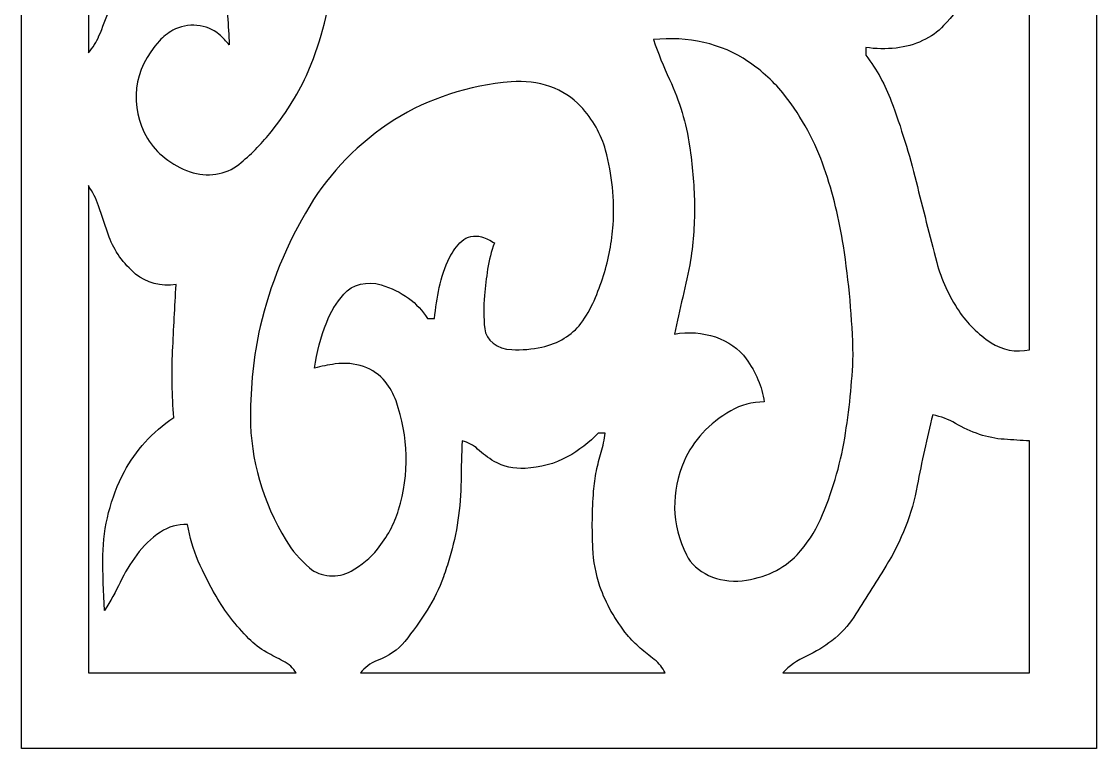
# Model space of a CAD drawing. Header units: centimetres. Extents: x -9.9 to 10.2, y -12.2 to 11.8.
# Drawn here: x -9.88 to -0.22, y -12.16 to -5.63 of the extents above; entities that cross this region are included whole.
import ezdxf

# ---------------------------------------------------------------- set-up
doc = ezdxf.new("R2010")
doc.units = ezdxf.units.CM
doc.header["$MEASUREMENT"] = 0

msp = doc.modelspace()

# ---------------------------------------------------------------- linework, layer by layer
at = {"color": 177}
for points, knots in [([(-0.22368, -12.15686), (-0.22368, -12.15686), (-0.22368, 11.76681), (-0.22368, 11.76681), (-0.22368, 11.76681), (-0.22368, 11.76681), (-9.88152, 11.76679), (-9.88152, 11.76679), (-9.88152, 11.76679), (-9.88152, 11.76679), (-9.88149, -12.15687), (-9.88149, -12.15687), (-9.88149, -12.15687), (-9.88149, -12.15687), (-0.22368, -12.15686), (-0.22368, -12.15686)], [0, 0, 0, 0, 0.2, 0.2, 0.2, 0.2, 0.4, 0.4, 0.4, 0.4, 0.6, 0.6, 0.6, 0.6, 1, 1, 1, 1]), ([(-8.72088, -2.30175), (-8.72088, -2.30175), (-8.72088, -2.37207), (-8.72088, -2.37207), (-8.72088, -2.37207), (-8.7695, -2.42033), (-8.81196, -2.47228), (-8.84765, -2.52721), (-8.84765, -2.52721), (-9.05052, -2.83928), (-9.10287, -3.19937), (-8.99468, -3.53998), (-8.99468, -3.53998), (-8.96659, -3.62847), (-8.91708, -3.71171), (-8.8489, -3.78511), (-8.8489, -3.78511), (-8.80253, -3.83503), (-8.73476, -3.86967), (-8.65839, -3.88245), (-8.65839, -3.88245), (-8.61426, -3.88984), (-8.56839, -3.88671), (-8.52647, -3.87346), (-8.52647, -3.87346), (-8.48533, -3.86043), (-8.44624, -3.84365), (-8.40999, -3.82343), (-8.40999, -3.82343), (-8.49988, -3.6326), (-8.55571, -3.43265), (-8.57587, -3.22951), (-8.57587, -3.22951), (-8.58182, -3.1695), (-8.57253, -3.10916), (-8.54859, -3.05206), (-8.54859, -3.05206), (-8.50606, -2.95058), (-8.39203, -2.87861), (-8.25812, -2.86858), (-8.25812, -2.86858), (-8.00287, -2.84949), (-7.75033, -2.92369), (-7.57185, -3.07007), (-7.57185, -3.07007), (-7.47941, -3.1459), (-7.40014, -3.23128), (-7.33618, -3.32384), (-7.33618, -3.32384), (-7.14376, -3.61203), (-7.04519, -3.93413), (-7.04946, -4.26042), (-7.04946, -4.26042), (-7.05117, -4.3914), (-7.0535, -4.52238), (-7.05646, -4.65337), (-7.05646, -4.65337), (-7.05798, -4.72017), (-7.05663, -4.787), (-7.05244, -4.85375), (-7.05244, -4.85375), (-7.05995, -4.99208), (-7.07216, -5.13024), (-7.08902, -5.26805), (-7.08902, -5.26805), (-7.12421, -5.55589), (-7.20223, -5.83948), (-7.32137, -6.11273), (-7.32137, -6.11273), (-7.40781, -6.29459), (-7.5181, -6.46877), (-7.65034, -6.63231), (-7.65034, -6.63231), (-7.73098, -6.73216), (-7.82406, -6.82536), (-7.92809, -6.91044), (-7.92809, -6.91044), (-8.04217, -7.00379), (-8.21782, -7.03015), (-8.36693, -6.97647), (-8.36693, -6.97647), (-8.53488, -6.91596), (-8.67033, -6.8098), (-8.74899, -6.67718), (-8.74899, -6.67718), (-8.91866, -6.39112), (-8.87738, -6.05383), (-8.64186, -5.79893), (-8.64186, -5.79893), (-8.60849, -5.76283), (-8.5679, -5.73127), (-8.52176, -5.70554), (-8.52176, -5.70554), (-8.39148, -5.63282), (-8.21332, -5.64872), (-8.10628, -5.74238), (-8.10628, -5.74238), (-8.07289, -5.77162), (-8.04275, -5.80311), (-8.01618, -5.83648), (-8.01618, -5.83648), (-8.01958, -5.66301), (-8.03726, -5.48991), (-8.06914, -5.31827), (-8.06914, -5.31827), (-8.0904, -5.20395), (-8.14855, -5.09603), (-8.23801, -5.00496), (-8.23801, -5.00496), (-8.28719, -4.95494), (-8.34861, -4.91338), (-8.41861, -4.88281), (-8.41861, -4.88281), (-8.52559, -4.83615), (-8.65887, -4.85494), (-8.73894, -4.92815), (-8.73894, -4.92815), (-8.83012, -5.01144), (-8.90344, -5.10606), (-8.95595, -5.20828), (-8.95595, -5.20828), (-9.00814, -5.3099), (-9.05367, -5.41356), (-9.09235, -5.51892), (-9.09235, -5.51892), (-9.12176, -5.59859), (-9.15275, -5.6779), (-9.1853, -5.75679), (-9.1853, -5.75679), (-9.20737, -5.81031), (-9.23948, -5.86089), (-9.28054, -5.90677), (-9.28054, -5.90677), (-9.28054, -5.90677), (-9.28054, -1.55265), (-9.28054, -1.55265), (-9.28054, -1.55265), (-9.24702, -1.58251), (-9.22239, -1.61805), (-9.20853, -1.65651), (-9.20853, -1.65651), (-9.15133, -1.81545), (-9.06645, -1.9672), (-8.95636, -2.10741), (-8.95636, -2.10741), (-8.92606, -2.14619), (-8.89372, -2.18392), (-8.85945, -2.22054), (-8.85945, -2.22054), (-8.82442, -2.25795), (-8.77619, -2.28622), (-8.72088, -2.30175), (-8.72088, -2.30175), (-8.72088, -2.30175), (-8.72088, -2.30175), (-8.72088, -2.30175)], [0, 0, 0, 0, 0.025, 0.025, 0.025, 0.025, 0.05, 0.05, 0.05, 0.05, 0.075, 0.075, 0.075, 0.075, 0.1, 0.1, 0.1, 0.1, 0.125, 0.125, 0.125, 0.125, 0.15, 0.15, 0.15, 0.15, 0.175, 0.175, 0.175, 0.175, 0.2, 0.2, 0.2, 0.2, 0.225, 0.225, 0.225, 0.225, 0.25, 0.25, 0.25, 0.25, 0.275, 0.275, 0.275, 0.275, 0.3, 0.3, 0.3, 0.3, 0.325, 0.325, 0.325, 0.325, 0.35, 0.35, 0.35, 0.35, 0.375, 0.375, 0.375, 0.375, 0.4, 0.4, 0.4, 0.4, 0.425, 0.425, 0.425, 0.425, 0.45, 0.45, 0.45, 0.45, 0.475, 0.475, 0.475, 0.475, 0.5, 0.5, 0.5, 0.5, 0.525, 0.525, 0.525, 0.525, 0.55, 0.55, 0.55, 0.55, 0.575, 0.575, 0.575, 0.575, 0.6, 0.6, 0.6, 0.6, 0.625, 0.625, 0.625, 0.625, 0.65, 0.65, 0.65, 0.65, 0.675, 0.675, 0.675, 0.675, 0.7, 0.7, 0.7, 0.7, 0.725, 0.725, 0.725, 0.725, 0.75, 0.75, 0.75, 0.75, 0.775, 0.775, 0.775, 0.775, 0.8, 0.8, 0.8, 0.8, 0.825, 0.825, 0.825, 0.825, 0.85, 0.85, 0.85, 0.85, 0.875, 0.875, 0.875, 0.875, 0.9, 0.9, 0.9, 0.9, 0.925, 0.925, 0.925, 0.925, 0.95, 0.95, 0.95, 0.95, 1, 1, 1, 1]), ([(-2.29615, -5.85981), (-2.20662, -5.87341), (-2.11493, -5.87521), (-2.02468, -5.86515), (-2.02468, -5.86515), (-1.85405, -5.84612), (-1.70014, -5.77376), (-1.59699, -5.66401), (-1.59699, -5.66401), (-1.51637, -5.57826), (-1.44521, -5.48717), (-1.38427, -5.3917), (-1.38427, -5.3917), (-1.38427, -5.3917), (-1.38427, -5.34502), (-1.38427, -5.34502), (-1.38427, -5.34502), (-1.47547, -5.25401), (-1.5812, -5.1729), (-1.69882, -5.10368), (-1.69882, -5.10368), (-1.81679, -5.03426), (-1.94865, -4.98127), (-2.08892, -4.94693), (-2.08892, -4.94693), (-2.08892, -4.94693), (-2.08892, -4.87671), (-2.08892, -4.87671), (-2.08892, -4.87671), (-1.76361, -4.6333), (-1.54511, -4.3136), (-1.46533, -3.96412), (-1.46533, -3.96412), (-1.44294, -3.86607), (-1.41932, -3.76821), (-1.39448, -3.67055), (-1.39448, -3.67055), (-1.34111, -3.46069), (-1.24757, -3.25852), (-1.11717, -3.0712), (-1.11717, -3.0712), (-1.06739, -2.99968), (-1.00293, -2.93524), (-0.9265, -2.88056), (-0.9265, -2.88056), (-0.89778, -2.86001), (-0.86252, -2.84606), (-0.82459, -2.84024), (-0.82459, -2.84024), (-0.82459, -2.84024), (-0.82459, -8.57532), (-0.82459, -8.57532), (-0.82459, -8.57532), (-0.94584, -8.60041), (-1.07495, -8.577), (-1.1706, -8.51264), (-1.1706, -8.51264), (-1.28798, -8.43368), (-1.38556, -8.33773), (-1.45812, -8.22992), (-1.45812, -8.22992), (-1.55084, -8.09193), (-1.61836, -7.94408), (-1.65859, -7.79092), (-1.65859, -7.79092), (-1.72215, -7.54903), (-1.78402, -7.30685), (-1.84423, -7.06443), (-1.84423, -7.06443), (-1.90474, -6.8207), (-1.9794, -6.57932), (-2.06797, -6.34105), (-2.06797, -6.34105), (-2.12157, -6.19687), (-2.19822, -6.05878), (-2.29615, -5.93014), (-2.29615, -5.93014), (-2.29615, -5.93014), (-2.29615, -5.85981), (-2.29615, -5.85981)], [0, 0, 0, 0, 0.047619, 0.047619, 0.047619, 0.047619, 0.0952381, 0.0952381, 0.0952381, 0.0952381, 0.1428571, 0.1428571, 0.1428571, 0.1428571, 0.1904762, 0.1904762, 0.1904762, 0.1904762, 0.2380952, 0.2380952, 0.2380952, 0.2380952, 0.2857143, 0.2857143, 0.2857143, 0.2857143, 0.3333333, 0.3333333, 0.3333333, 0.3333333, 0.3809524, 0.3809524, 0.3809524, 0.3809524, 0.4285714, 0.4285714, 0.4285714, 0.4285714, 0.4761905, 0.4761905, 0.4761905, 0.4761905, 0.5238095, 0.5238095, 0.5238095, 0.5238095, 0.5714286, 0.5714286, 0.5714286, 0.5714286, 0.6190476, 0.6190476, 0.6190476, 0.6190476, 0.6666667, 0.6666667, 0.6666667, 0.6666667, 0.7142857, 0.7142857, 0.7142857, 0.7142857, 0.7619048, 0.7619048, 0.7619048, 0.7619048, 0.8095238, 0.8095238, 0.8095238, 0.8095238, 0.8571429, 0.8571429, 0.8571429, 0.8571429, 0.9047619, 0.9047619, 0.9047619, 0.9047619, 1, 1, 1, 1]), ([(-2.40984, -8.62133), (-2.41915, -8.8718), (-2.4446, -9.12173), (-2.48602, -9.37014), (-2.48602, -9.37014), (-2.52751, -9.61901), (-2.60078, -9.86393), (-2.70461, -10.101), (-2.70461, -10.101), (-2.75411, -10.21402), (-2.82477, -10.32049), (-2.91412, -10.41677), (-2.91412, -10.41677), (-3.03201, -10.5438), (-3.20933, -10.6278), (-3.40589, -10.64984), (-3.40589, -10.64984), (-3.62104, -10.674), (-3.82908, -10.57726), (-3.90843, -10.4164), (-3.90843, -10.4164), (-4.04134, -10.14676), (-4.04866, -9.84803), (-3.92921, -9.57445), (-3.92921, -9.57445), (-3.85013, -9.39354), (-3.70345, -9.23604), (-3.50897, -9.12305), (-3.50897, -9.12305), (-3.42156, -9.07228), (-3.31632, -9.04447), (-3.20809, -9.04348), (-3.20809, -9.04348), (-3.22906, -8.9071), (-3.28431, -8.77552), (-3.37062, -8.65649), (-3.37062, -8.65649), (-3.50072, -8.47722), (-3.763, -8.38708), (-4.01623, -8.43494), (-4.01623, -8.43494), (-3.99271, -8.32423), (-3.96771, -8.21373), (-3.9412, -8.10343), (-3.9412, -8.10343), (-3.91459, -7.99251), (-3.89113, -7.88111), (-3.87088, -7.76933), (-3.87088, -7.76933), (-3.84408, -7.59971), (-3.8324, -7.42884), (-3.83592, -7.25792), (-3.83592, -7.25792), (-3.83946, -7.0871), (-3.8538, -6.91654), (-3.87888, -6.74688), (-3.87888, -6.74688), (-3.9091, -6.54233), (-3.96974, -6.34139), (-4.05954, -6.14821), (-4.05954, -6.14821), (-4.11422, -6.03055), (-4.16203, -5.91094), (-4.20279, -5.78976), (-4.20279, -5.78976), (-3.89808, -5.75495), (-3.58903, -5.82607), (-3.35464, -5.98477), (-3.35464, -5.98477), (-3.22572, -6.07208), (-3.1147, -6.17488), (-3.02563, -6.2894), (-3.02563, -6.2894), (-2.86778, -6.49238), (-2.74773, -6.71255), (-2.66928, -6.94289), (-2.66928, -6.94289), (-2.59113, -7.17235), (-2.5337, -7.406), (-2.49744, -7.64198), (-2.49744, -7.64198), (-2.44747, -7.96702), (-2.41824, -8.29392), (-2.40984, -8.62133)], [0, 0, 0, 0, 0.0454545, 0.0454545, 0.0454545, 0.0454545, 0.0909091, 0.0909091, 0.0909091, 0.0909091, 0.1363636, 0.1363636, 0.1363636, 0.1363636, 0.1818182, 0.1818182, 0.1818182, 0.1818182, 0.2272727, 0.2272727, 0.2272727, 0.2272727, 0.2727273, 0.2727273, 0.2727273, 0.2727273, 0.3181818, 0.3181818, 0.3181818, 0.3181818, 0.3636364, 0.3636364, 0.3636364, 0.3636364, 0.4090909, 0.4090909, 0.4090909, 0.4090909, 0.4545455, 0.4545455, 0.4545455, 0.4545455, 0.5, 0.5, 0.5, 0.5, 0.5454545, 0.5454545, 0.5454545, 0.5454545, 0.5909091, 0.5909091, 0.5909091, 0.5909091, 0.6363636, 0.6363636, 0.6363636, 0.6363636, 0.6818182, 0.6818182, 0.6818182, 0.6818182, 0.7272727, 0.7272727, 0.7272727, 0.7272727, 0.7727273, 0.7727273, 0.7727273, 0.7727273, 0.8181818, 0.8181818, 0.8181818, 0.8181818, 0.8636364, 0.8636364, 0.8636364, 0.8636364, 0.9090909, 0.9090909, 0.9090909, 0.9090909, 1, 1, 1, 1]), ([(-6.17177, -8.29439), (-6.17177, -8.29439), (-6.23394, -8.29439), (-6.23394, -8.29439), (-6.23394, -8.29439), (-6.31929, -8.15506), (-6.46796, -8.04681), (-6.65003, -7.99158), (-6.65003, -7.99158), (-6.77309, -7.95425), (-6.91214, -7.98875), (-6.98648, -8.07521), (-6.98648, -8.07521), (-7.05324, -8.15276), (-7.1049, -8.23784), (-7.13976, -8.32764), (-7.13976, -8.32764), (-7.19191, -8.46193), (-7.22858, -8.59965), (-7.24936, -8.73921), (-7.24936, -8.73921), (-7.18858, -8.72421), (-7.12671, -8.71214), (-7.06411, -8.70309), (-7.06411, -8.70309), (-6.88813, -8.6776), (-6.71018, -8.73983), (-6.61462, -8.86009), (-6.61462, -8.86009), (-6.57156, -8.91452), (-6.53851, -8.9736), (-6.51653, -9.03548), (-6.51653, -9.03548), (-6.40318, -9.35455), (-6.39544, -9.69167), (-6.49397, -10.01384), (-6.49397, -10.01384), (-6.53224, -10.13899), (-6.59649, -10.25824), (-6.68401, -10.36661), (-6.68401, -10.36661), (-6.74652, -10.44404), (-6.82696, -10.51137), (-6.921, -10.56498), (-6.921, -10.56498), (-7.03705, -10.63123), (-7.1972, -10.6181), (-7.29404, -10.53457), (-7.29404, -10.53457), (-7.3792, -10.46109), (-7.45028, -10.37796), (-7.50496, -10.28797), (-7.50496, -10.28797), (-7.71542, -9.94164), (-7.82476, -9.56181), (-7.82484, -9.17716), (-7.82484, -9.17716), (-7.82489, -8.9058), (-7.79586, -8.6349), (-7.73809, -8.36746), (-7.73809, -8.36746), (-7.64944, -7.99188), (-7.49961, -7.62698), (-7.29249, -7.28215), (-7.29249, -7.28215), (-7.11248, -6.98243), (-6.85172, -6.71774), (-6.52894, -6.50695), (-6.52894, -6.50695), (-6.22681, -6.31884), (-5.86435, -6.20164), (-5.48287, -6.16867), (-5.48287, -6.16867), (-5.24072, -6.1477), (-5.00268, -6.23108), (-4.85844, -6.38719), (-4.85844, -6.38719), (-4.7495, -6.50512), (-4.67314, -6.64008), (-4.63435, -6.78312), (-4.63435, -6.78312), (-4.57483, -7.00269), (-4.55175, -7.22755), (-4.56567, -7.4519), (-4.56567, -7.4519), (-4.57784, -7.60591), (-4.60684, -7.75882), (-4.65227, -7.90887), (-4.65227, -7.90887), (-4.67706, -7.98485), (-4.70544, -8.06009), (-4.73735, -8.13439), (-4.73735, -8.13439), (-4.76815, -8.20611), (-4.80836, -8.27509), (-4.85729, -8.34013), (-4.85729, -8.34013), (-4.93503, -8.44347), (-5.05992, -8.51907), (-5.20584, -8.55121), (-5.20584, -8.55121), (-5.29427, -8.57057), (-5.38611, -8.57833), (-5.47769, -8.57418), (-5.47769, -8.57418), (-5.60595, -8.56842), (-5.70936, -8.48825), (-5.72014, -8.38644), (-5.72014, -8.38644), (-5.73057, -8.2874), (-5.73132, -8.18786), (-5.72239, -8.08873), (-5.72239, -8.08873), (-5.71536, -8.00903), (-5.70579, -7.9295), (-5.69369, -7.8502), (-5.69369, -7.8502), (-5.68158, -7.77078), (-5.66122, -7.69227), (-5.63284, -7.61553), (-5.63284, -7.61553), (-5.66738, -7.59314), (-5.706, -7.5751), (-5.74743, -7.56207), (-5.74743, -7.56207), (-5.81044, -7.54229), (-5.88221, -7.5569), (-5.92545, -7.59836), (-5.92545, -7.59836), (-5.97176, -7.64276), (-6.00879, -7.69276), (-6.03514, -7.74649), (-6.03514, -7.74649), (-6.07784, -7.83371), (-6.10889, -7.92423), (-6.12786, -8.0166), (-6.12786, -8.0166), (-6.14679, -8.10873), (-6.16143, -8.2014), (-6.17177, -8.29439)], [0, 0, 0, 0, 0.0277778, 0.0277778, 0.0277778, 0.0277778, 0.0555556, 0.0555556, 0.0555556, 0.0555556, 0.0833333, 0.0833333, 0.0833333, 0.0833333, 0.1111111, 0.1111111, 0.1111111, 0.1111111, 0.1388889, 0.1388889, 0.1388889, 0.1388889, 0.1666667, 0.1666667, 0.1666667, 0.1666667, 0.1944444, 0.1944444, 0.1944444, 0.1944444, 0.2222222, 0.2222222, 0.2222222, 0.2222222, 0.25, 0.25, 0.25, 0.25, 0.2777778, 0.2777778, 0.2777778, 0.2777778, 0.3055556, 0.3055556, 0.3055556, 0.3055556, 0.3333333, 0.3333333, 0.3333333, 0.3333333, 0.3611111, 0.3611111, 0.3611111, 0.3611111, 0.3888889, 0.3888889, 0.3888889, 0.3888889, 0.4166667, 0.4166667, 0.4166667, 0.4166667, 0.4444444, 0.4444444, 0.4444444, 0.4444444, 0.4722222, 0.4722222, 0.4722222, 0.4722222, 0.5, 0.5, 0.5, 0.5, 0.5277778, 0.5277778, 0.5277778, 0.5277778, 0.5555556, 0.5555556, 0.5555556, 0.5555556, 0.5833333, 0.5833333, 0.5833333, 0.5833333, 0.6111111, 0.6111111, 0.6111111, 0.6111111, 0.6388889, 0.6388889, 0.6388889, 0.6388889, 0.6666667, 0.6666667, 0.6666667, 0.6666667, 0.6944444, 0.6944444, 0.6944444, 0.6944444, 0.7222222, 0.7222222, 0.7222222, 0.7222222, 0.75, 0.75, 0.75, 0.75, 0.7777778, 0.7777778, 0.7777778, 0.7777778, 0.8055556, 0.8055556, 0.8055556, 0.8055556, 0.8333333, 0.8333333, 0.8333333, 0.8333333, 0.8611111, 0.8611111, 0.8611111, 0.8611111, 0.8888889, 0.8888889, 0.8888889, 0.8888889, 0.9166667, 0.9166667, 0.9166667, 0.9166667, 0.9444444, 0.9444444, 0.9444444, 0.9444444, 1, 1, 1, 1]), ([(-7.41532, -11.47792), (-7.41532, -11.47792), (-9.28054, -11.47792), (-9.28054, -11.47792), (-9.28054, -11.47792), (-9.28054, -11.47792), (-9.28054, -7.10068), (-9.28054, -7.10068), (-9.28054, -7.10068), (-9.24124, -7.15792), (-9.21087, -7.21878), (-9.19009, -7.28187), (-9.19009, -7.28187), (-9.15915, -7.3758), (-9.12693, -7.46946), (-9.09344, -7.56284), (-9.09344, -7.56284), (-9.04888, -7.68706), (-8.96752, -7.80088), (-8.85614, -7.89487), (-8.85614, -7.89487), (-8.76305, -7.97339), (-8.62654, -8.00927), (-8.49299, -7.9902), (-8.49299, -7.9902), (-8.50403, -8.18906), (-8.51425, -8.38797), (-8.52363, -8.58688), (-8.52363, -8.58688), (-8.53304, -8.78595), (-8.52975, -8.98524), (-8.51379, -9.18403), (-8.51379, -9.18403), (-8.70729, -9.31586), (-8.85899, -9.48196), (-8.95677, -9.66907), (-8.95677, -9.66907), (-9.08144, -9.90767), (-9.14688, -10.16311), (-9.14949, -10.42148), (-9.14949, -10.42148), (-9.15116, -10.58646), (-9.14643, -10.75142), (-9.13532, -10.91617), (-9.13532, -10.91617), (-9.08251, -10.83449), (-9.03574, -10.75044), (-8.99523, -10.66442), (-8.99523, -10.66442), (-8.95468, -10.57832), (-8.90476, -10.4952), (-8.84609, -10.41599), (-8.84609, -10.41599), (-8.78959, -10.33957), (-8.71768, -10.27102), (-8.63328, -10.21309), (-8.63328, -10.21309), (-8.56562, -10.16665), (-8.4786, -10.1419), (-8.38925, -10.14369), (-8.38925, -10.14369), (-8.3723, -10.25639), (-8.34008, -10.36729), (-8.29315, -10.47449), (-8.29315, -10.47449), (-8.24628, -10.58144), (-8.19287, -10.68647), (-8.13304, -10.78925), (-8.13304, -10.78925), (-8.05403, -10.92498), (-7.95558, -11.05295), (-7.83954, -11.17065), (-7.83954, -11.17065), (-7.79325, -11.21762), (-7.73873, -11.25903), (-7.6776, -11.29361), (-7.6776, -11.29361), (-7.62957, -11.32071), (-7.58056, -11.3467), (-7.53059, -11.3715), (-7.53059, -11.3715), (-7.47951, -11.39686), (-7.43928, -11.43399), (-7.41532, -11.47792)], [0, 0, 0, 0, 0.0454545, 0.0454545, 0.0454545, 0.0454545, 0.0909091, 0.0909091, 0.0909091, 0.0909091, 0.1363636, 0.1363636, 0.1363636, 0.1363636, 0.1818182, 0.1818182, 0.1818182, 0.1818182, 0.2272727, 0.2272727, 0.2272727, 0.2272727, 0.2727273, 0.2727273, 0.2727273, 0.2727273, 0.3181818, 0.3181818, 0.3181818, 0.3181818, 0.3636364, 0.3636364, 0.3636364, 0.3636364, 0.4090909, 0.4090909, 0.4090909, 0.4090909, 0.4545455, 0.4545455, 0.4545455, 0.4545455, 0.5, 0.5, 0.5, 0.5, 0.5454545, 0.5454545, 0.5454545, 0.5454545, 0.5909091, 0.5909091, 0.5909091, 0.5909091, 0.6363636, 0.6363636, 0.6363636, 0.6363636, 0.6818182, 0.6818182, 0.6818182, 0.6818182, 0.7272727, 0.7272727, 0.7272727, 0.7272727, 0.7727273, 0.7727273, 0.7727273, 0.7727273, 0.8181818, 0.8181818, 0.8181818, 0.8181818, 0.8636364, 0.8636364, 0.8636364, 0.8636364, 0.9090909, 0.9090909, 0.9090909, 0.9090909, 1, 1, 1, 1]), ([(-0.82459, -11.47792), (-0.82459, -11.47792), (-3.04218, -11.47792), (-3.04218, -11.47792), (-3.04218, -11.47792), (-2.9851, -11.41629), (-2.91256, -11.36469), (-2.8292, -11.32642), (-2.8292, -11.32642), (-2.74639, -11.2884), (-2.66989, -11.2423), (-2.60145, -11.18919), (-2.60145, -11.18919), (-2.52161, -11.12735), (-2.45511, -11.05555), (-2.40449, -10.9766), (-2.40449, -10.9766), (-2.30736, -10.82507), (-2.21159, -10.67301), (-2.11717, -10.52043), (-2.11717, -10.52043), (-1.9756, -10.29164), (-1.88, -10.04673), (-1.83372, -9.79442), (-1.83372, -9.79442), (-1.79483, -9.58214), (-1.74857, -9.37075), (-1.69503, -9.16048), (-1.69503, -9.16048), (-1.62118, -9.17483), (-1.5516, -9.20071), (-1.49041, -9.23658), (-1.49041, -9.23658), (-1.42307, -9.27606), (-1.35027, -9.30925), (-1.27342, -9.3355), (-1.27342, -9.3355), (-1.20304, -9.35951), (-1.12833, -9.3744), (-1.05204, -9.37964), (-1.05204, -9.37964), (-0.97625, -9.38484), (-0.90042, -9.38982), (-0.82459, -9.39458), (-0.82459, -9.39458), (-0.82459, -9.39458), (-0.82459, -11.47792), (-0.82459, -11.47792)], [0, 0, 0, 0, 0.0769231, 0.0769231, 0.0769231, 0.0769231, 0.1538462, 0.1538462, 0.1538462, 0.1538462, 0.2307692, 0.2307692, 0.2307692, 0.2307692, 0.3076923, 0.3076923, 0.3076923, 0.3076923, 0.3846154, 0.3846154, 0.3846154, 0.3846154, 0.4615385, 0.4615385, 0.4615385, 0.4615385, 0.5384615, 0.5384615, 0.5384615, 0.5384615, 0.6153846, 0.6153846, 0.6153846, 0.6153846, 0.6923077, 0.6923077, 0.6923077, 0.6923077, 0.7692308, 0.7692308, 0.7692308, 0.7692308, 0.8461538, 0.8461538, 0.8461538, 0.8461538, 1, 1, 1, 1]), ([(-4.70019, -9.32444), (-4.70019, -9.32444), (-4.63814, -9.32444), (-4.63814, -9.32444), (-4.63814, -9.32444), (-4.64519, -9.38171), (-4.65702, -9.43855), (-4.67361, -9.49458), (-4.67361, -9.49458), (-4.69018, -9.55054), (-4.7044, -9.60693), (-4.71626, -9.66365), (-4.71626, -9.66365), (-4.72872, -9.72408), (-4.73722, -9.78499), (-4.74173, -9.84612), (-4.74173, -9.84612), (-4.75433, -10.01663), (-4.75656, -10.18753), (-4.74842, -10.35821), (-4.74842, -10.35821), (-4.74291, -10.47427), (-4.72146, -10.58949), (-4.68446, -10.70183), (-4.68446, -10.70183), (-4.63101, -10.85552), (-4.54862, -11.00183), (-4.44001, -11.13586), (-4.44001, -11.13586), (-4.40551, -11.17846), (-4.36619, -11.21845), (-4.32255, -11.25538), (-4.32255, -11.25538), (-4.2815, -11.29019), (-4.23938, -11.32418), (-4.19625, -11.35733), (-4.19625, -11.35733), (-4.15256, -11.39094), (-4.11934, -11.43225), (-4.09935, -11.47792), (-4.09935, -11.47792), (-4.09935, -11.47792), (-6.8348, -11.47792), (-6.8348, -11.47792), (-6.8348, -11.47792), (-6.80058, -11.42955), (-6.74828, -11.39081), (-6.68516, -11.36711), (-6.68516, -11.36711), (-6.58464, -11.3293), (-6.49943, -11.26992), (-6.43913, -11.19559), (-6.43913, -11.19559), (-6.36584, -11.10528), (-6.29883, -11.01183), (-6.2384, -10.91566), (-6.2384, -10.91566), (-6.17789, -10.81936), (-6.12862, -10.71887), (-6.09114, -10.61543), (-6.09114, -10.61543), (-6.07114, -10.56018), (-6.05287, -10.50453), (-6.03636, -10.44854), (-6.03636, -10.44854), (-6.00311, -10.33597), (-5.97767, -10.22201), (-5.96013, -10.10719), (-5.96013, -10.10719), (-5.9431, -9.98897), (-5.93388, -9.87015), (-5.93252, -9.75118), (-5.93252, -9.75118), (-5.93116, -9.63228), (-5.92795, -9.51341), (-5.92291, -9.39458), (-5.92291, -9.39458), (-5.86846, -9.4071), (-5.81996, -9.4324), (-5.78375, -9.46712), (-5.78375, -9.46712), (-5.74011, -9.50898), (-5.68993, -9.54621), (-5.63439, -9.57792), (-5.63439, -9.57792), (-5.55413, -9.62387), (-5.45637, -9.64625), (-5.35768, -9.64121), (-5.35768, -9.64121), (-5.22177, -9.63427), (-5.09072, -9.59862), (-4.97796, -9.53788), (-4.97796, -9.53788), (-4.87186, -9.47876), (-4.77811, -9.40675), (-4.70019, -9.32444)], [0, 0, 0, 0, 0.04, 0.04, 0.04, 0.04, 0.08, 0.08, 0.08, 0.08, 0.12, 0.12, 0.12, 0.12, 0.16, 0.16, 0.16, 0.16, 0.2, 0.2, 0.2, 0.2, 0.24, 0.24, 0.24, 0.24, 0.28, 0.28, 0.28, 0.28, 0.32, 0.32, 0.32, 0.32, 0.36, 0.36, 0.36, 0.36, 0.4, 0.4, 0.4, 0.4, 0.44, 0.44, 0.44, 0.44, 0.48, 0.48, 0.48, 0.48, 0.52, 0.52, 0.52, 0.52, 0.56, 0.56, 0.56, 0.56, 0.6, 0.6, 0.6, 0.6, 0.64, 0.64, 0.64, 0.64, 0.68, 0.68, 0.68, 0.68, 0.72, 0.72, 0.72, 0.72, 0.76, 0.76, 0.76, 0.76, 0.8, 0.8, 0.8, 0.8, 0.84, 0.84, 0.84, 0.84, 0.88, 0.88, 0.88, 0.88, 0.92, 0.92, 0.92, 0.92, 1, 1, 1, 1])]:
    msp.add_open_spline(points, degree=3, knots=knots, dxfattribs=at)
at = {"lineweight": 9}
for points, knots in [([(-0.22368, -12.15686), (-0.22368, -12.15686), (-0.22368, 11.76681), (-0.22368, 11.76681), (-0.22368, 11.76681), (-0.22368, 11.76681), (-9.88152, 11.76679), (-9.88152, 11.76679), (-9.88152, 11.76679), (-9.88152, 11.76679), (-9.88149, -12.15687), (-9.88149, -12.15687), (-9.88149, -12.15687), (-9.88149, -12.15687), (-0.22368, -12.15686), (-0.22368, -12.15686)], [0, 0, 0, 0, 0.2, 0.2, 0.2, 0.2, 0.4, 0.4, 0.4, 0.4, 0.6, 0.6, 0.6, 0.6, 1, 1, 1, 1]), ([(-8.72088, -2.30175), (-8.72088, -2.30175), (-8.72088, -2.37207), (-8.72088, -2.37207), (-8.72088, -2.37207), (-8.7695, -2.42033), (-8.81196, -2.47228), (-8.84765, -2.52721), (-8.84765, -2.52721), (-9.05052, -2.83928), (-9.10287, -3.19937), (-8.99468, -3.53998), (-8.99468, -3.53998), (-8.96659, -3.62847), (-8.91708, -3.71171), (-8.8489, -3.78511), (-8.8489, -3.78511), (-8.80253, -3.83503), (-8.73476, -3.86967), (-8.65839, -3.88245), (-8.65839, -3.88245), (-8.61426, -3.88984), (-8.56839, -3.88671), (-8.52647, -3.87346), (-8.52647, -3.87346), (-8.48533, -3.86043), (-8.44624, -3.84365), (-8.40999, -3.82343), (-8.40999, -3.82343), (-8.49988, -3.6326), (-8.55571, -3.43265), (-8.57587, -3.22951), (-8.57587, -3.22951), (-8.58182, -3.1695), (-8.57253, -3.10916), (-8.54859, -3.05206), (-8.54859, -3.05206), (-8.50606, -2.95058), (-8.39203, -2.87861), (-8.25812, -2.86858), (-8.25812, -2.86858), (-8.00287, -2.84949), (-7.75033, -2.92369), (-7.57185, -3.07007), (-7.57185, -3.07007), (-7.47941, -3.1459), (-7.40014, -3.23128), (-7.33618, -3.32384), (-7.33618, -3.32384), (-7.14376, -3.61203), (-7.04519, -3.93413), (-7.04946, -4.26042), (-7.04946, -4.26042), (-7.05117, -4.3914), (-7.0535, -4.52238), (-7.05646, -4.65337), (-7.05646, -4.65337), (-7.05798, -4.72017), (-7.05663, -4.787), (-7.05244, -4.85375), (-7.05244, -4.85375), (-7.05995, -4.99208), (-7.07216, -5.13024), (-7.08902, -5.26805), (-7.08902, -5.26805), (-7.12421, -5.55589), (-7.20223, -5.83948), (-7.32137, -6.11273), (-7.32137, -6.11273), (-7.40781, -6.29459), (-7.5181, -6.46877), (-7.65034, -6.63231), (-7.65034, -6.63231), (-7.73098, -6.73216), (-7.82406, -6.82536), (-7.92809, -6.91044), (-7.92809, -6.91044), (-8.04217, -7.00379), (-8.21782, -7.03015), (-8.36693, -6.97647), (-8.36693, -6.97647), (-8.53488, -6.91596), (-8.67033, -6.8098), (-8.74899, -6.67718), (-8.74899, -6.67718), (-8.91866, -6.39112), (-8.87738, -6.05383), (-8.64186, -5.79893), (-8.64186, -5.79893), (-8.60849, -5.76283), (-8.5679, -5.73127), (-8.52176, -5.70554), (-8.52176, -5.70554), (-8.39148, -5.63282), (-8.21332, -5.64872), (-8.10628, -5.74238), (-8.10628, -5.74238), (-8.07289, -5.77162), (-8.04275, -5.80311), (-8.01618, -5.83648), (-8.01618, -5.83648), (-8.01958, -5.66301), (-8.03726, -5.48991), (-8.06914, -5.31827), (-8.06914, -5.31827), (-8.0904, -5.20395), (-8.14855, -5.09603), (-8.23801, -5.00496), (-8.23801, -5.00496), (-8.28719, -4.95494), (-8.34861, -4.91338), (-8.41861, -4.88281), (-8.41861, -4.88281), (-8.52559, -4.83615), (-8.65887, -4.85494), (-8.73894, -4.92815), (-8.73894, -4.92815), (-8.83012, -5.01144), (-8.90344, -5.10606), (-8.95595, -5.20828), (-8.95595, -5.20828), (-9.00814, -5.3099), (-9.05367, -5.41356), (-9.09235, -5.51892), (-9.09235, -5.51892), (-9.12176, -5.59859), (-9.15275, -5.6779), (-9.1853, -5.75679), (-9.1853, -5.75679), (-9.20737, -5.81031), (-9.23948, -5.86089), (-9.28054, -5.90677), (-9.28054, -5.90677), (-9.28054, -5.90677), (-9.28054, -1.55265), (-9.28054, -1.55265), (-9.28054, -1.55265), (-9.24702, -1.58251), (-9.22239, -1.61805), (-9.20853, -1.65651), (-9.20853, -1.65651), (-9.15133, -1.81545), (-9.06645, -1.9672), (-8.95636, -2.10741), (-8.95636, -2.10741), (-8.92606, -2.14619), (-8.89372, -2.18392), (-8.85945, -2.22054), (-8.85945, -2.22054), (-8.82442, -2.25795), (-8.77619, -2.28622), (-8.72088, -2.30175)], [0, 0, 0, 0, 0.025641, 0.025641, 0.025641, 0.025641, 0.0512821, 0.0512821, 0.0512821, 0.0512821, 0.0769231, 0.0769231, 0.0769231, 0.0769231, 0.1025641, 0.1025641, 0.1025641, 0.1025641, 0.1282051, 0.1282051, 0.1282051, 0.1282051, 0.1538462, 0.1538462, 0.1538462, 0.1538462, 0.1794872, 0.1794872, 0.1794872, 0.1794872, 0.2051282, 0.2051282, 0.2051282, 0.2051282, 0.2307692, 0.2307692, 0.2307692, 0.2307692, 0.2564103, 0.2564103, 0.2564103, 0.2564103, 0.2820513, 0.2820513, 0.2820513, 0.2820513, 0.3076923, 0.3076923, 0.3076923, 0.3076923, 0.3333333, 0.3333333, 0.3333333, 0.3333333, 0.3589744, 0.3589744, 0.3589744, 0.3589744, 0.3846154, 0.3846154, 0.3846154, 0.3846154, 0.4102564, 0.4102564, 0.4102564, 0.4102564, 0.4358974, 0.4358974, 0.4358974, 0.4358974, 0.4615385, 0.4615385, 0.4615385, 0.4615385, 0.4871795, 0.4871795, 0.4871795, 0.4871795, 0.5128205, 0.5128205, 0.5128205, 0.5128205, 0.5384615, 0.5384615, 0.5384615, 0.5384615, 0.5641026, 0.5641026, 0.5641026, 0.5641026, 0.5897436, 0.5897436, 0.5897436, 0.5897436, 0.6153846, 0.6153846, 0.6153846, 0.6153846, 0.6410256, 0.6410256, 0.6410256, 0.6410256, 0.6666667, 0.6666667, 0.6666667, 0.6666667, 0.6923077, 0.6923077, 0.6923077, 0.6923077, 0.7179487, 0.7179487, 0.7179487, 0.7179487, 0.7435897, 0.7435897, 0.7435897, 0.7435897, 0.7692308, 0.7692308, 0.7692308, 0.7692308, 0.7948718, 0.7948718, 0.7948718, 0.7948718, 0.8205128, 0.8205128, 0.8205128, 0.8205128, 0.8461538, 0.8461538, 0.8461538, 0.8461538, 0.8717949, 0.8717949, 0.8717949, 0.8717949, 0.8974359, 0.8974359, 0.8974359, 0.8974359, 0.9230769, 0.9230769, 0.9230769, 0.9230769, 0.9487179, 0.9487179, 0.9487179, 0.9487179, 1, 1, 1, 1]), ([(-2.29615, -5.85981), (-2.20662, -5.87341), (-2.11493, -5.87521), (-2.02468, -5.86515), (-2.02468, -5.86515), (-1.85405, -5.84612), (-1.70014, -5.77376), (-1.59699, -5.66401), (-1.59699, -5.66401), (-1.51637, -5.57826), (-1.44521, -5.48717), (-1.38427, -5.3917), (-1.38427, -5.3917), (-1.38427, -5.3917), (-1.38427, -5.34502), (-1.38427, -5.34502), (-1.38427, -5.34502), (-1.47547, -5.25401), (-1.5812, -5.1729), (-1.69882, -5.10368), (-1.69882, -5.10368), (-1.81679, -5.03426), (-1.94865, -4.98127), (-2.08892, -4.94693), (-2.08892, -4.94693), (-2.08892, -4.94693), (-2.08892, -4.87671), (-2.08892, -4.87671), (-2.08892, -4.87671), (-1.76361, -4.6333), (-1.54511, -4.3136), (-1.46533, -3.96412), (-1.46533, -3.96412), (-1.44294, -3.86607), (-1.41932, -3.76821), (-1.39448, -3.67055), (-1.39448, -3.67055), (-1.34111, -3.46069), (-1.24757, -3.25852), (-1.11717, -3.0712), (-1.11717, -3.0712), (-1.06739, -2.99968), (-1.00293, -2.93524), (-0.9265, -2.88056), (-0.9265, -2.88056), (-0.89778, -2.86001), (-0.86252, -2.84606), (-0.82459, -2.84024), (-0.82459, -2.84024), (-0.82459, -2.84024), (-0.82459, -8.57532), (-0.82459, -8.57532), (-0.82459, -8.57532), (-0.94584, -8.60041), (-1.07495, -8.577), (-1.1706, -8.51264), (-1.1706, -8.51264), (-1.28798, -8.43368), (-1.38556, -8.33773), (-1.45812, -8.22992), (-1.45812, -8.22992), (-1.55084, -8.09193), (-1.61836, -7.94408), (-1.65859, -7.79092), (-1.65859, -7.79092), (-1.72215, -7.54903), (-1.78402, -7.30685), (-1.84423, -7.06443), (-1.84423, -7.06443), (-1.90474, -6.8207), (-1.9794, -6.57932), (-2.06797, -6.34105), (-2.06797, -6.34105), (-2.12157, -6.19687), (-2.19822, -6.05878), (-2.29615, -5.93014), (-2.29615, -5.93014), (-2.29615, -5.93014), (-2.29615, -5.85981), (-2.29615, -5.85981)], [0, 0, 0, 0, 0.047619, 0.047619, 0.047619, 0.047619, 0.0952381, 0.0952381, 0.0952381, 0.0952381, 0.1428571, 0.1428571, 0.1428571, 0.1428571, 0.1904762, 0.1904762, 0.1904762, 0.1904762, 0.2380952, 0.2380952, 0.2380952, 0.2380952, 0.2857143, 0.2857143, 0.2857143, 0.2857143, 0.3333333, 0.3333333, 0.3333333, 0.3333333, 0.3809524, 0.3809524, 0.3809524, 0.3809524, 0.4285714, 0.4285714, 0.4285714, 0.4285714, 0.4761905, 0.4761905, 0.4761905, 0.4761905, 0.5238095, 0.5238095, 0.5238095, 0.5238095, 0.5714286, 0.5714286, 0.5714286, 0.5714286, 0.6190476, 0.6190476, 0.6190476, 0.6190476, 0.6666667, 0.6666667, 0.6666667, 0.6666667, 0.7142857, 0.7142857, 0.7142857, 0.7142857, 0.7619048, 0.7619048, 0.7619048, 0.7619048, 0.8095238, 0.8095238, 0.8095238, 0.8095238, 0.8571429, 0.8571429, 0.8571429, 0.8571429, 0.9047619, 0.9047619, 0.9047619, 0.9047619, 1, 1, 1, 1]), ([(-2.40984, -8.62133), (-2.41915, -8.8718), (-2.4446, -9.12173), (-2.48602, -9.37014), (-2.48602, -9.37014), (-2.52751, -9.61901), (-2.60078, -9.86393), (-2.70461, -10.101), (-2.70461, -10.101), (-2.75411, -10.21402), (-2.82477, -10.32049), (-2.91412, -10.41677), (-2.91412, -10.41677), (-3.03201, -10.5438), (-3.20933, -10.6278), (-3.40589, -10.64984), (-3.40589, -10.64984), (-3.62104, -10.674), (-3.82908, -10.57726), (-3.90843, -10.4164), (-3.90843, -10.4164), (-4.04134, -10.14676), (-4.04866, -9.84803), (-3.92921, -9.57445), (-3.92921, -9.57445), (-3.85013, -9.39354), (-3.70345, -9.23604), (-3.50897, -9.12305), (-3.50897, -9.12305), (-3.42156, -9.07228), (-3.31632, -9.04447), (-3.20809, -9.04348), (-3.20809, -9.04348), (-3.22906, -8.9071), (-3.28431, -8.77552), (-3.37062, -8.65649), (-3.37062, -8.65649), (-3.50072, -8.47722), (-3.763, -8.38708), (-4.01623, -8.43494), (-4.01623, -8.43494), (-3.99271, -8.32423), (-3.96771, -8.21373), (-3.9412, -8.10343), (-3.9412, -8.10343), (-3.91459, -7.99251), (-3.89113, -7.88111), (-3.87088, -7.76933), (-3.87088, -7.76933), (-3.84408, -7.59971), (-3.8324, -7.42884), (-3.83592, -7.25792), (-3.83592, -7.25792), (-3.83946, -7.0871), (-3.8538, -6.91654), (-3.87888, -6.74688), (-3.87888, -6.74688), (-3.9091, -6.54233), (-3.96974, -6.34139), (-4.05954, -6.14821), (-4.05954, -6.14821), (-4.11422, -6.03055), (-4.16203, -5.91094), (-4.20279, -5.78976), (-4.20279, -5.78976), (-3.89808, -5.75495), (-3.58903, -5.82607), (-3.35464, -5.98477), (-3.35464, -5.98477), (-3.22572, -6.07208), (-3.1147, -6.17488), (-3.02563, -6.2894), (-3.02563, -6.2894), (-2.86778, -6.49238), (-2.74773, -6.71255), (-2.66928, -6.94289), (-2.66928, -6.94289), (-2.59113, -7.17235), (-2.5337, -7.406), (-2.49744, -7.64198), (-2.49744, -7.64198), (-2.44747, -7.96702), (-2.41824, -8.29392), (-2.40984, -8.62133)], [0, 0, 0, 0, 0.0454545, 0.0454545, 0.0454545, 0.0454545, 0.0909091, 0.0909091, 0.0909091, 0.0909091, 0.1363636, 0.1363636, 0.1363636, 0.1363636, 0.1818182, 0.1818182, 0.1818182, 0.1818182, 0.2272727, 0.2272727, 0.2272727, 0.2272727, 0.2727273, 0.2727273, 0.2727273, 0.2727273, 0.3181818, 0.3181818, 0.3181818, 0.3181818, 0.3636364, 0.3636364, 0.3636364, 0.3636364, 0.4090909, 0.4090909, 0.4090909, 0.4090909, 0.4545455, 0.4545455, 0.4545455, 0.4545455, 0.5, 0.5, 0.5, 0.5, 0.5454545, 0.5454545, 0.5454545, 0.5454545, 0.5909091, 0.5909091, 0.5909091, 0.5909091, 0.6363636, 0.6363636, 0.6363636, 0.6363636, 0.6818182, 0.6818182, 0.6818182, 0.6818182, 0.7272727, 0.7272727, 0.7272727, 0.7272727, 0.7727273, 0.7727273, 0.7727273, 0.7727273, 0.8181818, 0.8181818, 0.8181818, 0.8181818, 0.8636364, 0.8636364, 0.8636364, 0.8636364, 0.9090909, 0.9090909, 0.9090909, 0.9090909, 1, 1, 1, 1]), ([(-6.17177, -8.29439), (-6.17177, -8.29439), (-6.23394, -8.29439), (-6.23394, -8.29439), (-6.23394, -8.29439), (-6.31929, -8.15506), (-6.46796, -8.04681), (-6.65003, -7.99158), (-6.65003, -7.99158), (-6.77309, -7.95425), (-6.91214, -7.98875), (-6.98648, -8.07521), (-6.98648, -8.07521), (-7.05324, -8.15276), (-7.1049, -8.23784), (-7.13976, -8.32764), (-7.13976, -8.32764), (-7.19191, -8.46193), (-7.22858, -8.59965), (-7.24936, -8.73921), (-7.24936, -8.73921), (-7.18858, -8.72421), (-7.12671, -8.71214), (-7.06411, -8.70309), (-7.06411, -8.70309), (-6.88813, -8.6776), (-6.71018, -8.73983), (-6.61462, -8.86009), (-6.61462, -8.86009), (-6.57156, -8.91452), (-6.53851, -8.9736), (-6.51653, -9.03548), (-6.51653, -9.03548), (-6.40318, -9.35455), (-6.39544, -9.69167), (-6.49397, -10.01384), (-6.49397, -10.01384), (-6.53224, -10.13899), (-6.59649, -10.25824), (-6.68401, -10.36661), (-6.68401, -10.36661), (-6.74652, -10.44404), (-6.82696, -10.51137), (-6.921, -10.56498), (-6.921, -10.56498), (-7.03705, -10.63123), (-7.1972, -10.6181), (-7.29404, -10.53457), (-7.29404, -10.53457), (-7.3792, -10.46109), (-7.45028, -10.37796), (-7.50496, -10.28797), (-7.50496, -10.28797), (-7.71542, -9.94164), (-7.82476, -9.56181), (-7.82484, -9.17716), (-7.82484, -9.17716), (-7.82489, -8.9058), (-7.79586, -8.6349), (-7.73809, -8.36746), (-7.73809, -8.36746), (-7.64944, -7.99188), (-7.49961, -7.62698), (-7.29249, -7.28215), (-7.29249, -7.28215), (-7.11248, -6.98243), (-6.85172, -6.71774), (-6.52894, -6.50695), (-6.52894, -6.50695), (-6.22681, -6.31884), (-5.86435, -6.20164), (-5.48287, -6.16867), (-5.48287, -6.16867), (-5.24072, -6.1477), (-5.00268, -6.23108), (-4.85844, -6.38719), (-4.85844, -6.38719), (-4.7495, -6.50512), (-4.67314, -6.64008), (-4.63435, -6.78312), (-4.63435, -6.78312), (-4.57483, -7.00269), (-4.55175, -7.22755), (-4.56567, -7.4519), (-4.56567, -7.4519), (-4.57784, -7.60591), (-4.60684, -7.75882), (-4.65227, -7.90887), (-4.65227, -7.90887), (-4.67706, -7.98485), (-4.70544, -8.06009), (-4.73735, -8.13439), (-4.73735, -8.13439), (-4.76815, -8.20611), (-4.80836, -8.27509), (-4.85729, -8.34013), (-4.85729, -8.34013), (-4.93503, -8.44347), (-5.05992, -8.51907), (-5.20584, -8.55121), (-5.20584, -8.55121), (-5.29427, -8.57057), (-5.38611, -8.57833), (-5.47769, -8.57418), (-5.47769, -8.57418), (-5.60595, -8.56842), (-5.70936, -8.48825), (-5.72014, -8.38644), (-5.72014, -8.38644), (-5.73057, -8.2874), (-5.73132, -8.18786), (-5.72239, -8.08873), (-5.72239, -8.08873), (-5.71536, -8.00903), (-5.70579, -7.9295), (-5.69369, -7.8502), (-5.69369, -7.8502), (-5.68158, -7.77078), (-5.66122, -7.69227), (-5.63284, -7.61553), (-5.63284, -7.61553), (-5.66738, -7.59314), (-5.706, -7.5751), (-5.74743, -7.56207), (-5.74743, -7.56207), (-5.81044, -7.54229), (-5.88221, -7.5569), (-5.92545, -7.59836), (-5.92545, -7.59836), (-5.97176, -7.64276), (-6.00879, -7.69276), (-6.03514, -7.74649), (-6.03514, -7.74649), (-6.07784, -7.83371), (-6.10889, -7.92423), (-6.12786, -8.0166), (-6.12786, -8.0166), (-6.14679, -8.10873), (-6.16143, -8.2014), (-6.17177, -8.29439)], [0, 0, 0, 0, 0.0277778, 0.0277778, 0.0277778, 0.0277778, 0.0555556, 0.0555556, 0.0555556, 0.0555556, 0.0833333, 0.0833333, 0.0833333, 0.0833333, 0.1111111, 0.1111111, 0.1111111, 0.1111111, 0.1388889, 0.1388889, 0.1388889, 0.1388889, 0.1666667, 0.1666667, 0.1666667, 0.1666667, 0.1944444, 0.1944444, 0.1944444, 0.1944444, 0.2222222, 0.2222222, 0.2222222, 0.2222222, 0.25, 0.25, 0.25, 0.25, 0.2777778, 0.2777778, 0.2777778, 0.2777778, 0.3055556, 0.3055556, 0.3055556, 0.3055556, 0.3333333, 0.3333333, 0.3333333, 0.3333333, 0.3611111, 0.3611111, 0.3611111, 0.3611111, 0.3888889, 0.3888889, 0.3888889, 0.3888889, 0.4166667, 0.4166667, 0.4166667, 0.4166667, 0.4444444, 0.4444444, 0.4444444, 0.4444444, 0.4722222, 0.4722222, 0.4722222, 0.4722222, 0.5, 0.5, 0.5, 0.5, 0.5277778, 0.5277778, 0.5277778, 0.5277778, 0.5555556, 0.5555556, 0.5555556, 0.5555556, 0.5833333, 0.5833333, 0.5833333, 0.5833333, 0.6111111, 0.6111111, 0.6111111, 0.6111111, 0.6388889, 0.6388889, 0.6388889, 0.6388889, 0.6666667, 0.6666667, 0.6666667, 0.6666667, 0.6944444, 0.6944444, 0.6944444, 0.6944444, 0.7222222, 0.7222222, 0.7222222, 0.7222222, 0.75, 0.75, 0.75, 0.75, 0.7777778, 0.7777778, 0.7777778, 0.7777778, 0.8055556, 0.8055556, 0.8055556, 0.8055556, 0.8333333, 0.8333333, 0.8333333, 0.8333333, 0.8611111, 0.8611111, 0.8611111, 0.8611111, 0.8888889, 0.8888889, 0.8888889, 0.8888889, 0.9166667, 0.9166667, 0.9166667, 0.9166667, 0.9444444, 0.9444444, 0.9444444, 0.9444444, 1, 1, 1, 1]), ([(-7.41532, -11.47792), (-7.41532, -11.47792), (-9.28054, -11.47792), (-9.28054, -11.47792), (-9.28054, -11.47792), (-9.28054, -11.47792), (-9.28054, -7.10068), (-9.28054, -7.10068), (-9.28054, -7.10068), (-9.24124, -7.15792), (-9.21087, -7.21878), (-9.19009, -7.28187), (-9.19009, -7.28187), (-9.15915, -7.3758), (-9.12693, -7.46946), (-9.09344, -7.56284), (-9.09344, -7.56284), (-9.04888, -7.68706), (-8.96752, -7.80088), (-8.85614, -7.89487), (-8.85614, -7.89487), (-8.76305, -7.97339), (-8.62654, -8.00927), (-8.49299, -7.9902), (-8.49299, -7.9902), (-8.50403, -8.18906), (-8.51425, -8.38797), (-8.52363, -8.58688), (-8.52363, -8.58688), (-8.53304, -8.78595), (-8.52975, -8.98524), (-8.51379, -9.18403), (-8.51379, -9.18403), (-8.70729, -9.31586), (-8.85899, -9.48196), (-8.95677, -9.66907), (-8.95677, -9.66907), (-9.08144, -9.90767), (-9.14688, -10.16311), (-9.14949, -10.42148), (-9.14949, -10.42148), (-9.15116, -10.58646), (-9.14643, -10.75142), (-9.13532, -10.91617), (-9.13532, -10.91617), (-9.08251, -10.83449), (-9.03574, -10.75044), (-8.99523, -10.66442), (-8.99523, -10.66442), (-8.95468, -10.57832), (-8.90476, -10.4952), (-8.84609, -10.41599), (-8.84609, -10.41599), (-8.78959, -10.33957), (-8.71768, -10.27102), (-8.63328, -10.21309), (-8.63328, -10.21309), (-8.56562, -10.16665), (-8.4786, -10.1419), (-8.38925, -10.14369), (-8.38925, -10.14369), (-8.3723, -10.25639), (-8.34008, -10.36729), (-8.29315, -10.47449), (-8.29315, -10.47449), (-8.24628, -10.58144), (-8.19287, -10.68647), (-8.13304, -10.78925), (-8.13304, -10.78925), (-8.05403, -10.92498), (-7.95558, -11.05295), (-7.83954, -11.17065), (-7.83954, -11.17065), (-7.79325, -11.21762), (-7.73873, -11.25903), (-7.6776, -11.29361), (-7.6776, -11.29361), (-7.62957, -11.32071), (-7.58056, -11.3467), (-7.53059, -11.3715), (-7.53059, -11.3715), (-7.47951, -11.39686), (-7.43928, -11.43399), (-7.41532, -11.47792)], [0, 0, 0, 0, 0.0454545, 0.0454545, 0.0454545, 0.0454545, 0.0909091, 0.0909091, 0.0909091, 0.0909091, 0.1363636, 0.1363636, 0.1363636, 0.1363636, 0.1818182, 0.1818182, 0.1818182, 0.1818182, 0.2272727, 0.2272727, 0.2272727, 0.2272727, 0.2727273, 0.2727273, 0.2727273, 0.2727273, 0.3181818, 0.3181818, 0.3181818, 0.3181818, 0.3636364, 0.3636364, 0.3636364, 0.3636364, 0.4090909, 0.4090909, 0.4090909, 0.4090909, 0.4545455, 0.4545455, 0.4545455, 0.4545455, 0.5, 0.5, 0.5, 0.5, 0.5454545, 0.5454545, 0.5454545, 0.5454545, 0.5909091, 0.5909091, 0.5909091, 0.5909091, 0.6363636, 0.6363636, 0.6363636, 0.6363636, 0.6818182, 0.6818182, 0.6818182, 0.6818182, 0.7272727, 0.7272727, 0.7272727, 0.7272727, 0.7727273, 0.7727273, 0.7727273, 0.7727273, 0.8181818, 0.8181818, 0.8181818, 0.8181818, 0.8636364, 0.8636364, 0.8636364, 0.8636364, 0.9090909, 0.9090909, 0.9090909, 0.9090909, 1, 1, 1, 1]), ([(-0.82459, -11.47792), (-0.82459, -11.47792), (-3.04218, -11.47792), (-3.04218, -11.47792), (-3.04218, -11.47792), (-2.9851, -11.41629), (-2.91256, -11.36469), (-2.8292, -11.32642), (-2.8292, -11.32642), (-2.74639, -11.2884), (-2.66989, -11.2423), (-2.60145, -11.18919), (-2.60145, -11.18919), (-2.52161, -11.12735), (-2.45511, -11.05555), (-2.40449, -10.9766), (-2.40449, -10.9766), (-2.30736, -10.82507), (-2.21159, -10.67301), (-2.11717, -10.52043), (-2.11717, -10.52043), (-1.9756, -10.29164), (-1.88, -10.04673), (-1.83372, -9.79442), (-1.83372, -9.79442), (-1.79483, -9.58214), (-1.74857, -9.37075), (-1.69503, -9.16048), (-1.69503, -9.16048), (-1.62118, -9.17483), (-1.5516, -9.20071), (-1.49041, -9.23658), (-1.49041, -9.23658), (-1.42307, -9.27606), (-1.35027, -9.30925), (-1.27342, -9.3355), (-1.27342, -9.3355), (-1.20304, -9.35951), (-1.12833, -9.3744), (-1.05204, -9.37964), (-1.05204, -9.37964), (-0.97625, -9.38484), (-0.90042, -9.38982), (-0.82459, -9.39458), (-0.82459, -9.39458), (-0.82459, -9.39458), (-0.82459, -11.47792), (-0.82459, -11.47792)], [0, 0, 0, 0, 0.0769231, 0.0769231, 0.0769231, 0.0769231, 0.1538462, 0.1538462, 0.1538462, 0.1538462, 0.2307692, 0.2307692, 0.2307692, 0.2307692, 0.3076923, 0.3076923, 0.3076923, 0.3076923, 0.3846154, 0.3846154, 0.3846154, 0.3846154, 0.4615385, 0.4615385, 0.4615385, 0.4615385, 0.5384615, 0.5384615, 0.5384615, 0.5384615, 0.6153846, 0.6153846, 0.6153846, 0.6153846, 0.6923077, 0.6923077, 0.6923077, 0.6923077, 0.7692308, 0.7692308, 0.7692308, 0.7692308, 0.8461538, 0.8461538, 0.8461538, 0.8461538, 1, 1, 1, 1]), ([(-4.70019, -9.32444), (-4.70019, -9.32444), (-4.63814, -9.32444), (-4.63814, -9.32444), (-4.63814, -9.32444), (-4.64519, -9.38171), (-4.65702, -9.43855), (-4.67361, -9.49458), (-4.67361, -9.49458), (-4.69018, -9.55054), (-4.7044, -9.60693), (-4.71626, -9.66365), (-4.71626, -9.66365), (-4.72872, -9.72408), (-4.73722, -9.78499), (-4.74173, -9.84612), (-4.74173, -9.84612), (-4.75433, -10.01663), (-4.75656, -10.18753), (-4.74842, -10.35821), (-4.74842, -10.35821), (-4.74291, -10.47427), (-4.72146, -10.58949), (-4.68446, -10.70183), (-4.68446, -10.70183), (-4.63101, -10.85552), (-4.54862, -11.00183), (-4.44001, -11.13586), (-4.44001, -11.13586), (-4.40551, -11.17846), (-4.36619, -11.21845), (-4.32255, -11.25538), (-4.32255, -11.25538), (-4.2815, -11.29019), (-4.23938, -11.32418), (-4.19625, -11.35733), (-4.19625, -11.35733), (-4.15256, -11.39094), (-4.11934, -11.43225), (-4.09935, -11.47792), (-4.09935, -11.47792), (-4.09935, -11.47792), (-6.8348, -11.47792), (-6.8348, -11.47792), (-6.8348, -11.47792), (-6.80058, -11.42955), (-6.74828, -11.39081), (-6.68516, -11.36711), (-6.68516, -11.36711), (-6.58464, -11.3293), (-6.49943, -11.26992), (-6.43913, -11.19559), (-6.43913, -11.19559), (-6.36584, -11.10528), (-6.29883, -11.01183), (-6.2384, -10.91566), (-6.2384, -10.91566), (-6.17789, -10.81936), (-6.12862, -10.71887), (-6.09114, -10.61543), (-6.09114, -10.61543), (-6.07114, -10.56018), (-6.05287, -10.50453), (-6.03636, -10.44854), (-6.03636, -10.44854), (-6.00311, -10.33597), (-5.97767, -10.22201), (-5.96013, -10.10719), (-5.96013, -10.10719), (-5.9431, -9.98897), (-5.93388, -9.87015), (-5.93252, -9.75118), (-5.93252, -9.75118), (-5.93116, -9.63228), (-5.92795, -9.51341), (-5.92291, -9.39458), (-5.92291, -9.39458), (-5.86846, -9.4071), (-5.81996, -9.4324), (-5.78375, -9.46712), (-5.78375, -9.46712), (-5.74011, -9.50898), (-5.68993, -9.54621), (-5.63439, -9.57792), (-5.63439, -9.57792), (-5.55413, -9.62387), (-5.45637, -9.64625), (-5.35768, -9.64121), (-5.35768, -9.64121), (-5.22177, -9.63427), (-5.09072, -9.59862), (-4.97796, -9.53788), (-4.97796, -9.53788), (-4.87186, -9.47876), (-4.77811, -9.40675), (-4.70019, -9.32444)], [0, 0, 0, 0, 0.04, 0.04, 0.04, 0.04, 0.08, 0.08, 0.08, 0.08, 0.12, 0.12, 0.12, 0.12, 0.16, 0.16, 0.16, 0.16, 0.2, 0.2, 0.2, 0.2, 0.24, 0.24, 0.24, 0.24, 0.28, 0.28, 0.28, 0.28, 0.32, 0.32, 0.32, 0.32, 0.36, 0.36, 0.36, 0.36, 0.4, 0.4, 0.4, 0.4, 0.44, 0.44, 0.44, 0.44, 0.48, 0.48, 0.48, 0.48, 0.52, 0.52, 0.52, 0.52, 0.56, 0.56, 0.56, 0.56, 0.6, 0.6, 0.6, 0.6, 0.64, 0.64, 0.64, 0.64, 0.68, 0.68, 0.68, 0.68, 0.72, 0.72, 0.72, 0.72, 0.76, 0.76, 0.76, 0.76, 0.8, 0.8, 0.8, 0.8, 0.84, 0.84, 0.84, 0.84, 0.88, 0.88, 0.88, 0.88, 0.92, 0.92, 0.92, 0.92, 1, 1, 1, 1])]:
    msp.add_open_spline(points, degree=3, knots=knots, dxfattribs=at)

doc.saveas('drawing.dxf')
